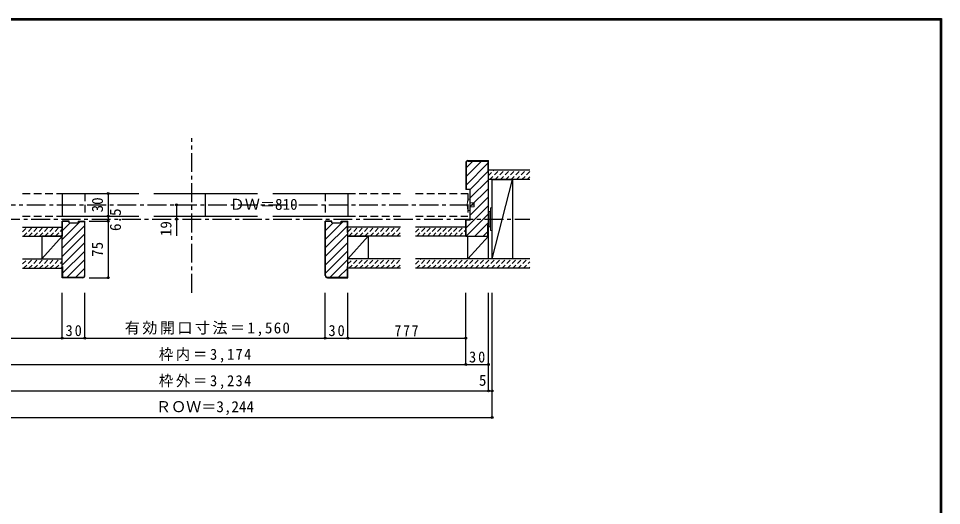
# Model space of a CAD drawing. Units: millimetres at full size, sheet at 1:5. Extents: x -973 to 977, y -718 to 696.
# Drawn here: x -245 to 977, y 51 to 696 of the extents above; entities that cross this region are included whole.
import ezdxf
from ezdxf.enums import TextEntityAlignment as Align

# ---------------------------------------------------------------- set-up
doc = ezdxf.new("R2010")
doc.units = ezdxf.units.MM
doc.header["$LTSCALE"] = 5
doc.header["$PDMODE"] = 32
doc.header["$PDSIZE"] = 2.5
for name, pattern in [('CHAIN1', [8, 5, -1, 1, -1]), ('DASHED1', [1.8, 1.2, -0.6]), ('DASHED2', [3, 2, -1])]:
    doc.linetypes.add(name, pattern=pattern)
for name, color, linetype in [('0-1_通り芯', 4, 'CHAIN1'), ('0-2_柱', 7, 'Continuous'), ('0-3_仕上げ', 2, 'Continuous'), ('0-4_枠', 3, 'Continuous'), ('0-6_扉', 2, 'Continuous'), ('0-B_寸法', 7, 'Continuous'), ('0-C_ハッチ', 4, 'DASHED1'), ('F-1_枠', 6, 'Continuous')]:
    doc.layers.add(name, color=color, linetype=linetype)
doc.layers.add('0-7_金物', color=7, linetype='Continuous', lineweight=18)
doc.styles.add('ＭＳ ゴシック', font='')
doc.styles.get('ＭＳ ゴシック').set_extended_font_data('MS Gothic')

msp = doc.modelspace()

# ---------------------------------------------------------------- linework, layer by layer
at = {"layer": '0-1_通り芯'}
for p, q in [((-15.96, 332.5), (-15.96, 537.5)), ((-354.404, 449), (357.71, 449)), ((-428.39, 430), (431.71, 430))]:
    msp.add_line(p, q, dxfattribs=at)
at = {"layer": '0-2_柱'}
for p, q in [((381.71, 377.5), (381.71, 482.5)), ((381.71, 482.5), (408.71, 482.5)), ((381.71, 377.5), (408.71, 482.5)), ((408.71, 482.5), (408.71, 377.5)), ((-214.375, 407.5), (-214.375, 377.5)), ((-187.375, 407.5), (-214.375, 407.5)), ((-214.375, 377.5), (-187.375, 407.5)), ((-187.375, 377.5), (-187.375, 407.5)), ((217.681, 407.5), (190.681, 377.5)), ((190.681, 407.5), (217.681, 407.5)), ((190.681, 377.5), (190.681, 407.5)), ((217.681, 407.5), (217.681, 377.5)), ((376.71, 377.5), (376.71, 407.5)), ((-214.375, 377.5), (-187.375, 377.5)), ((217.681, 377.5), (190.681, 377.5)), ((408.71, 377.5), (381.71, 377.5))]:
    msp.add_line(p, q, dxfattribs=at)
at = {"layer": '0-2_柱', "color": 3}
msp.add_line((190.681, 377.5), (190.681, 407.5), dxfattribs=at)
at = {"layer": '0-2_柱'}
msp.add_lwpolyline([(376.71, 377.5), (349.71, 377.5), (349.71, 407.5), (376.71, 407.5), (349.71, 377.5)], dxfattribs=at)
at = {"layer": '0-3_仕上げ'}
for p, q in [((431.696, 495), (376.71, 495)), ((376.71, 482.5), (376.71, 495)), ((431.696, 482.5), (376.71, 482.5)), ((-239.96, 419.5), (-187.375, 419.5)), ((-187.375, 419.5), (-187.375, 407.5)), ((260.203, 419.5), (190.681, 419.5)), ((346.71, 419.5), (280.203, 419.5)), ((-239.96, 407.5), (-187.375, 407.5)), ((260.203, 407.5), (190.681, 407.5)), ((346.71, 407.5), (280.203, 407.5)), ((-239.96, 377.5), (-187.375, 377.5)), ((-187.375, 365), (-187.375, 377.5)), ((260.203, 377.5), (190.681, 377.5)), ((431.696, 377.5), (280.203, 377.5)), ((-239.96, 365), (-187.375, 365)), ((431.696, 365), (280.203, 365))]:
    msp.add_line(p, q, dxfattribs=at)
msp.add_lwpolyline([(260.203, 365), (190.681, 365), (190.681, 377.5)], dxfattribs=at)
at = {"layer": '0-4_枠'}
for p, q in [((346.71, 504.5), (346.71, 469.5)), ((347.21, 504.5), (347.21, 469.5)), ((349.71, 507.5), (376.71, 507.5)), ((349.71, 507), (376.21, 507)), ((376.21, 507), (376.21, 492.5)), ((376.71, 492.5), (376.21, 492.5)), ((352.71, 428.5), (346.71, 428.5)), ((346.71, 407.5), (346.71, 428.5)), ((347.21, 407.5), (347.21, 428.5)), ((-187.375, 352.5), (-187.375, 427.5)), ((-178.375, 427), (-186.875, 427)), ((-178.375, 425), (-166.375, 425)), ((-166.375, 427.5), (-157.375, 427.5)), ((-166.375, 427.5), (-166.375, 425)), ((-166.375, 427), (-157.875, 427)), ((-157.875, 427), (-157.875, 355.5)), ((-157.375, 355.5), (-157.375, 427.5)), ((169.681, 427.5), (160.681, 427.5)), ((160.681, 355.5), (160.681, 427.5)), ((169.681, 427), (161.181, 427)), ((161.181, 355.5), (161.181, 427)), ((169.681, 425), (169.681, 427.5)), ((181.681, 427.5), (190.681, 427.5)), ((181.681, 427), (190.181, 427)), ((190.181, 412.5), (190.181, 427)), ((190.681, 352.5), (190.681, 427.5)), ((190.181, 412.5), (190.681, 412.5)), ((190.181, 367.5), (190.681, 367.5)), ((190.181, 353), (190.181, 367.5)), ((-160.375, 352.5), (-187.375, 352.5)), ((-186.875, 353), (-160.375, 353)), ((163.681, 353), (190.181, 353)), ((163.681, 352.5), (190.681, 352.5))]:
    msp.add_line(p, q, dxfattribs=at)
for points in [[(346.71, 407.5), (376.71, 407.5), (376.71, 507.5)], [(352.71, 428.5), (352.71, 469.5), (346.71, 469.5)], [(-178.375, 425), (-178.375, 427.5), (-187.375, 427.5)], [(-187.375, 412.5), (-186.875, 412.5), (-186.875, 427)], [(169.681, 425), (181.681, 425), (181.681, 427.5)], [(376.21, 407.5), (376.21, 422.5), (376.71, 422.5)], [(-187.375, 367.5), (-186.875, 367.5), (-186.875, 353)]]:
    msp.add_lwpolyline(points, dxfattribs=at)
for centre, radius, start, end in [((349.71, 504.5), 3, 90, 180), ((349.71, 504.5), 2.5, 90, 180), ((-160.375, 355.5), 3, 270, 0), ((-160.375, 355.5), 2.5, 270, 0), ((163.681, 355.5), 3, 180, 270), ((163.681, 355.5), 2.5, 180, 270)]:
    msp.add_arc(centre, radius, start, end, dxfattribs=at)
at = {"layer": '0-6_扉', "linetype": 'DASHED2'}
for p, q in [((-239.96, 464), (-157.375, 464)), ((-157.375, 464), (-157.375, 434)), ((160.681, 464), (160.681, 434)), ((160.681, 464), (260.203, 464)), ((280.203, 464), (349.71, 464)), ((349.71, 464), (349.71, 434)), ((-239.96, 434), (-157.375, 434)), ((160.681, 434), (260.203, 434)), ((280.203, 434), (349.71, 434))]:
    msp.add_line(p, q, dxfattribs=at)
at = {"layer": '0-6_扉', "color": 6}
for p, q in [((-187.375, 464), (-187.375, 434)), ((-187.375, 464), (-85.96, 464)), ((-65.96, 464), (71.207, 464)), ((1.653, 464), (1.653, 434)), ((91.207, 464), (190.681, 464)), ((190.681, 464), (190.681, 434)), ((-187.375, 434), (-85.96, 434)), ((-65.96, 434), (71.207, 434)), ((91.207, 434), (190.681, 434))]:
    msp.add_line(p, q, dxfattribs=at)
at = {"layer": '0-7_金物'}
for p, q in [((352.71, 441.5), (349.71, 441.5)), ((357.71, 451.5), (352.71, 451.5)), ((352.71, 446.5), (357.71, 446.5)), ((357.71, 446.5), (357.71, 451.5)), ((379.71, 440), (377.71, 440)), ((377.71, 420), (377.71, 440)), ((379.71, 415), (379.71, 445)), ((381.71, 445), (379.71, 445)), ((381.71, 415), (381.71, 445)), ((377.71, 439), (376.71, 439)), ((377.71, 421), (376.71, 421)), ((379.71, 420), (377.71, 420)), ((381.71, 415), (379.71, 415))]:
    msp.add_line(p, q, dxfattribs=at)
msp.add_lwpolyline([(349.71, 456.5), (352.71, 456.5), (352.71, 441.5)], dxfattribs=at)
msp.add_arc((377.335, 449), 28.625, 164.81071, 195.18929, dxfattribs=at)
at = {"layer": '0-B_寸法', "color": 4}
for p, q in [((-126.671, 464), (-126.671, 352.5)), ((-35.96, 449), (-35.96, 408)), ((-151.717, 434), (-126.671, 434)), ((-151.717, 427.5), (-126.671, 427.5)), ((-151.717, 352.5), (-126.671, 352.5)), ((-187.375, 272.5), (-187.375, 332.5)), ((-157.375, 272.5), (-157.375, 332.5)), ((160.681, 272.5), (160.681, 332.5)), ((190.681, 272.5), (190.681, 332.5)), ((346.71, 237.5), (346.71, 332.5)), ((376.71, 202.5), (376.71, 332.5)), ((376.71, 202.5), (376.71, 332.5)), ((381.71, 202.5), (381.71, 332.5)), ((381.71, 167.5), (381.71, 332.5)), ((-343.404, 272.5), (-187.375, 272.5)), ((-187.375, 272.5), (-157.375, 272.5)), ((-157.375, 272.5), (160.681, 272.5)), ((160.681, 272.5), (190.681, 272.5)), ((190.681, 272.5), (346.71, 272.5)), ((-343.404, 237.5), (346.71, 237.5)), ((346.71, 237.5), (376.71, 237.5)), ((-373.404, 202.5), (376.71, 202.5)), ((376.71, 202.5), (381.71, 202.5)), ((-378.404, 167.5), (381.71, 167.5))]:
    msp.add_line(p, q, dxfattribs=at)
at = {"layer": '0-B_寸法'}
for p in [(-126.671, 464), (-35.96, 449), (-126.671, 434), (-126.671, 427.5), (-35.96, 430), (-126.671, 352.5), (-187.375, 272.5), (-157.375, 272.5), (160.681, 272.5), (190.681, 272.5), (346.71, 272.5), (346.71, 237.5), (376.71, 237.5), (376.71, 202.5), (376.71, 202.5), (381.71, 202.5), (381.71, 167.5)]:
    msp.add_point(p, dxfattribs=at)
at = {"layer": '0-C_ハッチ', "linetype": 'Continuous'}
for p, q in [((356.323, 507), (347.21, 497.886)), ((367.637, 507), (347.21, 486.572)), ((376.21, 504.259), (347.21, 475.259)), ((376.21, 492.945), (352.71, 469.445)), ((376.71, 482.131), (352.71, 458.131)), ((376.71, 470.818), (352.71, 446.818)), ((376.71, 459.504), (352.71, 435.504)), ((376.71, 448.19), (347.21, 418.69)), ((376.71, 436.877), (347.333, 407.5)), ((-163.527, 427), (-187.375, 403.152)), ((-157.875, 421.338), (-187.375, 391.838)), ((-186.154, 427), (-186.875, 426.279)), ((-176.841, 425), (-186.875, 414.965)), ((184.53, 427), (161.181, 403.652)), ((171.216, 425), (161.181, 414.965)), ((190.181, 421.338), (161.181, 392.338)), ((376.71, 425.563), (358.647, 407.5)), ((-157.875, 410.024), (-187.375, 380.524)), ((190.681, 410.524), (161.181, 381.024)), ((376.21, 413.749), (369.961, 407.5)), ((-157.875, 398.711), (-187.375, 369.211)), ((190.681, 399.211), (161.181, 369.711)), ((-157.875, 387.397), (-186.875, 358.397)), ((190.681, 387.897), (161.181, 358.397)), ((-157.875, 376.083), (-180.959, 353)), ((190.681, 376.583), (167.098, 353)), ((-157.875, 364.769), (-169.645, 353)), ((190.181, 364.769), (178.412, 353))]:
    msp.add_line(p, q, dxfattribs=at)
at = {"layer": '0-C_ハッチ'}
for p, q in [((376.71, 487.732), (383.978, 495)), ((376.71, 494.803), (376.907, 495)), ((378.549, 482.5), (391.049, 495)), ((385.62, 482.5), (398.12, 495)), ((392.691, 482.5), (405.191, 495)), ((399.762, 482.5), (412.262, 495)), ((406.833, 482.5), (419.333, 495)), ((413.904, 482.5), (426.404, 495)), ((420.975, 482.5), (431.696, 493.22)), ((428.046, 482.5), (431.696, 486.149)), ((-239.96, 413.218), (-233.678, 419.5)), ((-238.607, 407.5), (-226.607, 419.5)), ((-231.536, 407.5), (-219.536, 419.5)), ((-224.465, 407.5), (-212.465, 419.5)), ((-217.393, 407.5), (-205.393, 419.5)), ((-210.322, 407.5), (-198.322, 419.5)), ((-203.251, 407.5), (-191.251, 419.5)), ((-196.18, 407.5), (-187.375, 416.305)), ((190.681, 413.218), (196.964, 419.5)), ((192.035, 407.5), (204.035, 419.5)), ((199.106, 407.5), (211.106, 419.5)), ((206.177, 407.5), (218.177, 419.5)), ((213.248, 407.5), (225.248, 419.5)), ((220.319, 407.5), (232.319, 419.5)), ((227.39, 407.5), (239.39, 419.5)), ((234.461, 407.5), (246.461, 419.5)), ((241.532, 407.5), (253.532, 419.5)), ((248.603, 407.5), (260.203, 419.1)), ((280.203, 412.966), (286.737, 419.5)), ((281.809, 407.5), (293.809, 419.5)), ((288.88, 407.5), (300.88, 419.5)), ((295.951, 407.5), (307.951, 419.5)), ((303.022, 407.5), (315.022, 419.5)), ((310.093, 407.5), (322.093, 419.5)), ((317.164, 407.5), (329.164, 419.5)), ((324.235, 407.5), (336.235, 419.5)), ((331.306, 407.5), (343.306, 419.5)), ((338.377, 407.5), (346.71, 415.833)), ((-189.109, 407.5), (-187.375, 409.234)), ((255.674, 407.5), (260.203, 412.029)), ((345.448, 407.5), (346.71, 408.762)), ((-239.96, 370.791), (-233.251, 377.5)), ((-238.68, 365), (-226.18, 377.5)), ((-231.609, 365), (-219.109, 377.5)), ((-224.538, 365), (-212.038, 377.5)), ((-217.467, 365), (-204.967, 377.5)), ((-210.396, 365), (-197.896, 377.5)), ((-203.325, 365), (-190.825, 377.5)), ((-196.254, 365), (-187.375, 373.878)), ((-189.183, 365), (-187.375, 366.807)), ((190.681, 370.791), (197.39, 377.5)), ((191.961, 365), (204.461, 377.5)), ((199.032, 365), (211.532, 377.5)), ((206.103, 365), (218.603, 377.5)), ((213.174, 365), (225.674, 377.5)), ((220.245, 365), (232.745, 377.5)), ((227.317, 365), (239.817, 377.5)), ((234.388, 365), (246.888, 377.5)), ((241.459, 365), (253.959, 377.5)), ((248.53, 365), (260.203, 376.673)), ((255.601, 365), (260.203, 369.602)), ((280.203, 370.539), (287.164, 377.5)), ((281.735, 365), (294.235, 377.5)), ((288.806, 365), (301.306, 377.5)), ((295.877, 365), (308.377, 377.5)), ((302.948, 365), (315.448, 377.5)), ((310.019, 365), (322.519, 377.5)), ((317.09, 365), (329.59, 377.5)), ((324.161, 365), (336.661, 377.5)), ((331.232, 365), (343.732, 377.5)), ((338.303, 365), (350.803, 377.5)), ((345.375, 365), (357.875, 377.5)), ((352.446, 365), (364.946, 377.5)), ((359.517, 365), (372.017, 377.5)), ((366.588, 365), (379.088, 377.5)), ((373.659, 365), (386.159, 377.5)), ((380.73, 365), (393.23, 377.5)), ((387.801, 365), (400.301, 377.5)), ((394.872, 365), (407.372, 377.5)), ((401.943, 365), (414.443, 377.5)), ((409.014, 365), (421.514, 377.5)), ((416.085, 365), (428.585, 377.5)), ((423.156, 365), (431.71, 373.553)), ((430.227, 365), (431.71, 366.482))]:
    msp.add_line(p, q, dxfattribs=at)
at = {"layer": 'F-1_枠'}
for p, q in [((-973.347, 695.833), (976.653, 695.833)), ((-973.347, 695), (976.653, 695)), ((-973.347, 694.167), (976.653, 694.167)), ((974.986, 695.833), (974.986, -700.833)), ((975.82, 695.833), (975.82, -700.833)), ((976.653, 695.833), (976.653, -700.833))]:
    msp.add_line(p, q, dxfattribs=at)

# ---------------------------------------------------------------- texts
at = {"layer": '0-B_寸法', "style": 'ＭＳ ゴシック'}
for s, p in [('30', (-129.171, 439)), ('6.5', (-105.372, 414.315)), ('19', (-38.46, 407.5)), ('75', (-129.171, 380))]:
    msp.add_text(s, height=14.66, rotation=90, dxfattribs=at).set_placement(p, align=Align.BOTTOM_LEFT)
for s, p in [('ＤＷ＝810', (34.266, 438)), ('5', (364.21, 205)), ('ＲＯＷ＝3,244', (-63.347, 170))]:
    msp.add_text(s, height=14.66, dxfattribs=at).set_placement(p, align=Align.BOTTOM_LEFT)
at = {"layer": '0-B_寸法', "char_height": 14.66, "attachment_point": 7, "style": 'ＭＳ ゴシック'}
for s, insert in [('\\T1.16;有効開口寸法＝1,560', (-104.597, 275)), ('\\T1.27;\\W0.95;30', (-183, 275)), ('\\T1.27;\\W0.95;30', (165.056, 275)), ('\\T1.27;\\W0.9;777', (252.446, 275)), ('\\T1.19;\\W0.95;枠内＝3,174', (-59.597, 240)), ('\\T1.27;\\W0.95;30', (351.085, 240)), ('\\T1.19;\\W0.95;枠外＝3,234', (-59.597, 205))]:
    msp.add_mtext(s, dxfattribs=dict(at, insert=insert))

doc.saveas('drawing.dxf')
